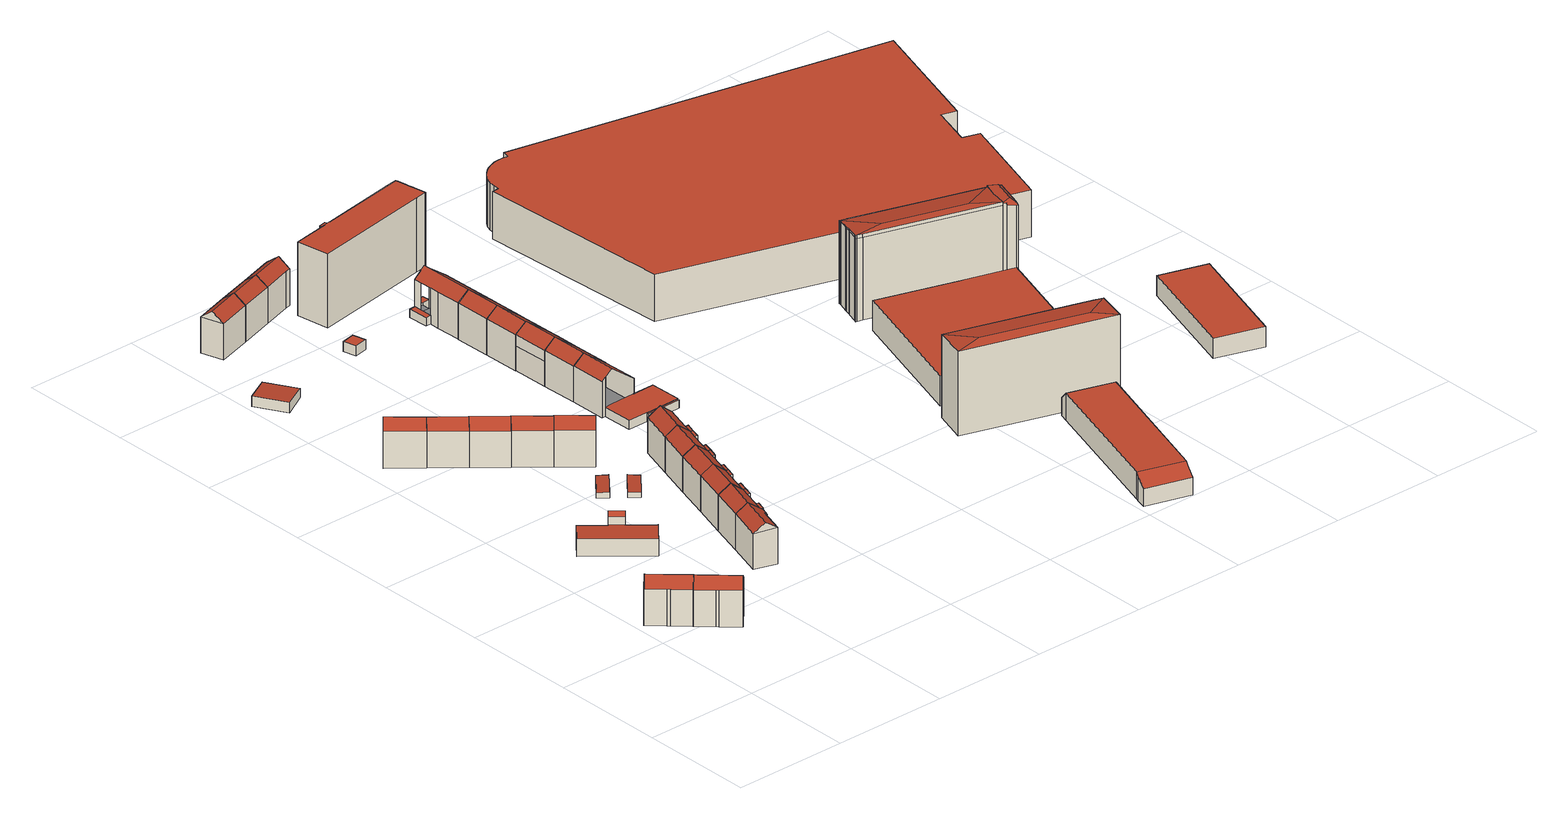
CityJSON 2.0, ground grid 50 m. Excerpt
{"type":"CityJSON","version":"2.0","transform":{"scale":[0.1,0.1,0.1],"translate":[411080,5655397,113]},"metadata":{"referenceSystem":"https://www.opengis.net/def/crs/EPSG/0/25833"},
"CityObjects":{
"building1":{"type":"Building","attributes":{"Dachtyp_tdc":"tdcFreeFormRoof","Gemeindeschluessel":14612000,"Dachneigung":36.95,"QualitaetDacherkennung":71,"Geometrietyp2DReferenz":"3000","measuredHeight":19.54,"function":"31001_9998","roofType":"5000"},"geometry":[{"type":"Solid","lod":"2","boundaries":[[[[0,1,2]],[[3,4,5,6,7,8,9,10,11,12,13]],[[14,15,4,3]],[[15,16,5,4]],[[16,17,6,5]],[[17,18,7,6]],[[18,0,8,7]],[[0,2,9,8]],[[2,19,10,9]],[[19,20,11,10]],[[20,21,12,11]],[[21,22,13,12]],[[22,14,3,13]],[[0,18,17,16,15,23,24,25,1]],[[19,25,24,22,21,20]],[[2,1,25,19]],[[14,23,15]],[[22,24,23,14]]]],"semantics":{"surfaces":[{"type":"WallSurface"},{"type":"GroundSurface"},{"type":"RoofSurface"}],"values":[[0,1,0,0,0,0,0,0,0,0,0,0,0,2,2,0,0,0]]}}]},
"building2":{"type":"Building","attributes":{"Dachtyp_tdc":"tdcGableRoof","Gemeindeschluessel":14612000,"Dachneigung":36.98,"QualitaetDacherkennung":69,"Geometrietyp2DReferenz":"3000","measuredHeight":19.54,"function":"31001_9998","roofType":"3100"},"geometry":[{"type":"Solid","lod":"2","boundaries":[[[[26,19,10,27]],[[19,25,28,10]],[[25,1,9,28]],[[1,0,8,9]],[[0,29,30,8]],[[29,31,32,30]],[[31,33,34,32]],[[33,35,36,34]],[[35,37,38,36]],[[37,39,40,38]],[[39,41,42,40]],[[41,26,27,42]],[[37,35,33,31,29,0,1,25]],[[25,19,26,41,39,37]],[[27,10,28,9,8,30,32,34,36,38,40,42]]]],"semantics":{"surfaces":[{"type":"WallSurface"},{"type":"RoofSurface"},{"type":"GroundSurface"}],"values":[[0,0,0,0,0,0,0,0,0,0,0,0,1,1,2]]}}]},
"building3":{"type":"Building","attributes":{"Gemeindeschluessel":14612000,"Geometrietyp2DReferenz":"3000","function":"31001_9998","roofType":"9999"},"children":["building3-1","building3-2"]},
"building3-1":{"type":"BuildingPart","attributes":{"Dachtyp_tdc":"tdcPolyFlatRoof","Dachneigung":3.35,"QualitaetDacherkennung":71,"Geometrietyp2DReferenz":"3000","measuredHeight":8.17,"roofType":"2100"},"parents":["building3"],"geometry":[{"type":"MultiSurface","lod":"2","boundaries":[[[43,44,45,46]],[[44,47,48,45]],[[47,49,50,48]],[[49,51,52,50]],[[51,53,54,52]],[[53,55,56,54]],[[55,57,58,56]],[[57,59,60,58]],[[61,43,46,62]],[[61,59,57,55,53,51,49,47,44,43]],[[46,45,48,50,52,54,56,58,60,62]]],"semantics":{"surfaces":[{"type":"WallSurface"},{"type":"RoofSurface"},{"type":"GroundSurface"}],"values":[0,0,0,0,0,0,0,0,0,1,2]}}]},
"building3-2":{"type":"BuildingPart","attributes":{"Dachtyp_tdc":"tdcFreeFormRoof","Dachneigung":54.92,"QualitaetDacherkennung":12,"Geometrietyp2DReferenz":"3000","measuredHeight":13.55,"roofType":"5000"},"parents":["building3"],"geometry":[{"type":"MultiSurface","lod":"2","boundaries":[[[63,64,65]],[[66,67,68]],[[69,70,62,60]],[[67,66,65,64]],[[68,63,70,69]],[[63,65,61,62,70]],[[66,68,69,60,59]],[[64,63,68,67]]],"semantics":{"surfaces":[{"type":"WallSurface"},{"type":"GroundSurface"},{"type":"RoofSurface"}],"values":[0,0,1,2,0,0,0,2]}}]},
"building4":{"type":"Building","attributes":{"Dachtyp_tdc":"tdcFreeFormRoof","Gemeindeschluessel":14612000,"Dachneigung":36.98,"QualitaetDacherkennung":76,"Geometrietyp2DReferenz":"3000","measuredHeight":19.47,"function":"31001_9998","roofType":"5000"},"geometry":[{"type":"Solid","lod":"2","boundaries":[[[[71,72,73,74]],[[72,75,76,73]],[[75,77,78,76]],[[77,79,80,78]],[[79,81,82,80]],[[81,71,74,82]],[[81,83,84,71]],[[83,79,77,75,72,84]],[[81,79,83]],[[72,71,84]],[[74,73,76,78,80,82]]]],"semantics":{"surfaces":[{"type":"WallSurface"},{"type":"RoofSurface"},{"type":"GroundSurface"}],"values":[[0,0,0,0,0,0,1,1,0,0,2]]}}]},
"building5":{"type":"Building","attributes":{"Dachtyp_tdc":"tdcGableRoof","Gemeindeschluessel":14612000,"Dachneigung":37.06,"QualitaetDacherkennung":75,"Geometrietyp2DReferenz":"3000","measuredHeight":19.48,"function":"31001_9998","roofType":"3100"},"geometry":[{"type":"Solid","lod":"2","boundaries":[[[[83,79,80,85]],[[79,86,87,80]],[[86,88,89,87]],[[88,90,91,89]],[[90,92,93,91]],[[92,94,95,93]],[[94,96,82,95]],[[96,83,85,82]],[[92,90,88,86,79,83]],[[83,96,94,92]],[[85,80,87,89,91,93,95,82]]]],"semantics":{"surfaces":[{"type":"WallSurface"},{"type":"RoofSurface"},{"type":"GroundSurface"}],"values":[[0,0,0,0,0,0,0,0,1,1,2]]}}]},
"building6":{"type":"Building","attributes":{"Dachtyp_tdc":"tdcFreeFormRoof","Gemeindeschluessel":14612000,"Dachneigung":35.65,"QualitaetDacherkennung":80,"Geometrietyp2DReferenz":"3000","measuredHeight":19.37,"function":"31001_9998","roofType":"5000"},"geometry":[{"type":"Solid","lod":"2","boundaries":[[[[97,98,99,100]],[[98,101,102,99]],[[101,103,104,102]],[[103,105,106,104]],[[105,107,108,106]],[[107,97,100,108]],[[101,98,97,109,110,103]],[[110,109,107,105]],[[105,103,110]],[[97,107,109]],[[100,99,102,104,106,108]]]],"semantics":{"surfaces":[{"type":"WallSurface"},{"type":"RoofSurface"},{"type":"GroundSurface"}],"values":[[0,0,0,0,0,0,1,1,0,0,2]]}}]},
"building7":{"type":"Building","attributes":{"Dachtyp_tdc":"tdcPolyFlatRoof","Gemeindeschluessel":14612000,"Dachneigung":2.84,"QualitaetDacherkennung":92,"Geometrietyp2DReferenz":"3000","measuredHeight":4.58,"function":"31001_9998","roofType":"2100"},"geometry":[{"type":"Solid","lod":"2","boundaries":[[[[111,112,113,114]],[[112,115,116,113]],[[115,117,118,116]],[[117,111,114,118]],[[117,115,112,111]],[[114,113,116,118]]]],"semantics":{"surfaces":[{"type":"WallSurface"},{"type":"RoofSurface"},{"type":"GroundSurface"}],"values":[[0,0,0,0,1,2]]}}]},
"building8":{"type":"Building","attributes":{"Dachtyp_tdc":"tdcFreeFormRoof","Gemeindeschluessel":14612000,"Dachneigung":37.24,"QualitaetDacherkennung":75,"Geometrietyp2DReferenz":"3000","measuredHeight":19.47,"function":"31001_9998","roofType":"5000"},"geometry":[{"type":"Solid","lod":"2","boundaries":[[[[94,90,91,95]],[[90,119,120,91]],[[119,121,122,120]],[[121,123,124,122]],[[123,125,126,124]],[[125,94,95,126]],[[125,127,128,94]],[[127,123,121,119,90,128]],[[90,94,128]],[[125,123,127]],[[95,91,120,122,124,126]]]],"semantics":{"surfaces":[{"type":"WallSurface"},{"type":"RoofSurface"},{"type":"GroundSurface"}],"values":[[0,0,0,0,0,0,1,1,0,0,2]]}}]},
"building9":{"type":"Building","attributes":{"Gemeindeschluessel":14612000,"Geometrietyp2DReferenz":"3000","function":"31001_9998","roofType":"9999"},"children":["building9-1","building9-2","building9-3"]},
"building9-1":{"type":"BuildingPart","attributes":{"Dachtyp_tdc":"tdcPolyFlatRoof","Dachneigung":0,"QualitaetDacherkennung":46,"Geometrietyp2DReferenz":"3000","measuredHeight":15.55,"roofType":"1000"},"parents":["building9"],"geometry":[{"type":"MultiSurface","lod":"2","boundaries":[[[129,130,131,132]],[[130,133,100,131]],[[133,134,135,100]],[[134,133,130,129]],[[132,131,100,135]]],"semantics":{"surfaces":[{"type":"WallSurface"},{"type":"RoofSurface"},{"type":"GroundSurface"}],"values":[0,0,0,1,2]}}]},
"building9-2":{"type":"BuildingPart","attributes":{"Dachtyp_tdc":"tdcPolyFlatRoof","Dachneigung":6.28,"QualitaetDacherkennung":50,"Geometrietyp2DReferenz":"3000","measuredHeight":15.61,"roofType":"2100"},"parents":["building9"],"geometry":[{"type":"MultiSurface","lod":"2","boundaries":[[[136,137,138,139]],[[140,141,142,143]],[[141,136,139,142]],[[141,140,137,136]],[[139,138,143,142]]],"semantics":{"surfaces":[{"type":"WallSurface"},{"type":"RoofSurface"},{"type":"GroundSurface"}],"values":[0,0,0,1,2]}}]},
"building9-3":{"type":"BuildingPart","attributes":{"Dachtyp_tdc":"tdcGableRoof","Dachneigung":37.3,"QualitaetDacherkennung":90,"Geometrietyp2DReferenz":"3000","measuredHeight":19.44,"roofType":"3100"},"parents":["building9"],"geometry":[{"type":"MultiSurface","lod":"2","boundaries":[[[107,144,145,108]],[[144,146,140,143,145]],[[147,107,108,135,134]],[[146,144,148]],[[107,147,149]],[[144,107,149,148]],[[147,146,148,149]],[[108,145,143,138,132,135]]],"semantics":{"surfaces":[{"type":"WallSurface"},{"type":"RoofSurface"},{"type":"GroundSurface"}],"values":[0,0,0,0,0,1,1,2]}}]},
"building10":{"type":"Building","attributes":{"Dachtyp_tdc":"tdcPolyFlatRoof","Gemeindeschluessel":14612000,"Dachneigung":2.71,"QualitaetDacherkennung":73,"Geometrietyp2DReferenz":"3000","measuredHeight":2.38,"function":"31001_2463","roofType":"2100"},"geometry":[{"type":"Solid","lod":"2","boundaries":[[[[150,151,152,153]],[[151,154,155,152]],[[154,156,157,155]],[[156,150,153,157]],[[156,154,151,150]],[[153,152,155,157]]]],"semantics":{"surfaces":[{"type":"WallSurface"},{"type":"RoofSurface"},{"type":"GroundSurface"}],"values":[[0,0,0,0,1,2]]}}]},
"building11":{"type":"Building","attributes":{"Dachtyp_tdc":"tdcFreeFormRoof","Gemeindeschluessel":14612000,"Dachneigung":37.13,"QualitaetDacherkennung":75,"Geometrietyp2DReferenz":"3000","measuredHeight":19.45,"function":"31001_9998","roofType":"5000"},"geometry":[{"type":"Solid","lod":"2","boundaries":[[[[125,158,124,126]],[[158,159,160,124]],[[159,161,162,160]],[[161,163,164,162]],[[163,165,166,164]],[[165,125,126,166]],[[165,167,127,125]],[[167,163,161,159,158,127]],[[165,163,167]],[[158,125,127]],[[126,124,160,162,164,166]]]],"semantics":{"surfaces":[{"type":"WallSurface"},{"type":"RoofSurface"},{"type":"GroundSurface"}],"values":[[0,0,0,0,0,0,1,1,0,0,2]]}}]},
"building12":{"type":"Building","attributes":{"Gemeindeschluessel":14612000,"Geometrietyp2DReferenz":"3000","function":"31001_9998","roofType":"9999"},"children":["building12-1","building12-2","building12-3"]},
"building12-1":{"type":"BuildingPart","attributes":{"Dachtyp_tdc":"tdcGableRoof","Dachneigung":37.35,"QualitaetDacherkennung":90,"Geometrietyp2DReferenz":"3000","measuredHeight":19.45,"roofType":"3100"},"parents":["building12"],"geometry":[{"type":"MultiSurface","lod":"2","boundaries":[[[168,169,170,171,172]],[[173,174,175,176,177,178]],[[179,144,145,143,140]],[[144,168,172,145]],[[144,148,180,168]],[[181,182,183,180,148,146]],[[174,181,146,179]],[[179,146,148,144]],[[169,183,182,173]],[[168,180,183,169]],[[173,182,181,174]],[[172,171,177,176,143,145]]],"semantics":{"surfaces":[{"type":"WallSurface"},{"type":"RoofSurface"},{"type":"GroundSurface"}],"values":[0,0,0,0,1,1,0,0,0,0,0,2]}}]},
"building12-2":{"type":"BuildingPart","attributes":{"Dachtyp_tdc":"tdcPolyFlatRoof","Dachneigung":6.7,"QualitaetDacherkennung":48,"Geometrietyp2DReferenz":"3000","measuredHeight":15.65,"roofType":"2100"},"parents":["building12"],"geometry":[{"type":"MultiSurface","lod":"2","boundaries":[[[175,184,185,176]],[[184,141,142,185]],[[141,140,143,142]],[[140,141,184,175]],[[176,185,142,143]]],"semantics":{"surfaces":[{"type":"WallSurface"},{"type":"RoofSurface"},{"type":"GroundSurface"}],"values":[0,0,0,1,2]}}]},
"building12-3":{"type":"BuildingPart","attributes":{"Dachtyp_tdc":"tdcPolyFlatRoof","Dachneigung":7.52,"QualitaetDacherkennung":45,"Geometrietyp2DReferenz":"3000","measuredHeight":15.62,"roofType":"2100"},"parents":["building12"],"geometry":[{"type":"MultiSurface","lod":"2","boundaries":[[[186,187,188,189]],[[187,178,177,188]],[[170,186,189,171]],[[170,178,187,186]],[[189,188,177,171]]],"semantics":{"surfaces":[{"type":"WallSurface"},{"type":"RoofSurface"},{"type":"GroundSurface"}],"values":[0,0,0,1,2]}}]},
"building13":{"type":"Building","attributes":{"Dachtyp_tdc":"tdcPolyFlatRoof","Gemeindeschluessel":14612000,"Dachneigung":2.71,"QualitaetDacherkennung":60,"Geometrietyp2DReferenz":"3000","measuredHeight":2.39,"function":"31001_2463","roofType":"2100"},"geometry":[{"type":"Solid","lod":"2","boundaries":[[[[190,191,192,193]],[[191,194,195,192]],[[194,196,197,195]],[[196,190,193,197]],[[196,194,191,190]],[[193,192,195,197]]]],"semantics":{"surfaces":[{"type":"WallSurface"},{"type":"RoofSurface"},{"type":"GroundSurface"}],"values":[[0,0,0,0,1,2]]}}]},
"building14":{"type":"Building","attributes":{"Dachtyp_tdc":"tdcGableRoof","Gemeindeschluessel":14612000,"Dachneigung":37.06,"QualitaetDacherkennung":69,"Geometrietyp2DReferenz":"3000","measuredHeight":19.48,"function":"31001_9998","roofType":"3100"},"geometry":[{"type":"Solid","lod":"2","boundaries":[[[[198,165,166,199]],[[165,163,164,166]],[[163,200,201,164]],[[200,198,199,201]],[[163,165,202]],[[198,200,203]],[[165,198,203,202]],[[200,163,202,203]],[[199,166,164,201]]]],"semantics":{"surfaces":[{"type":"WallSurface"},{"type":"RoofSurface"},{"type":"GroundSurface"}],"values":[[0,0,0,0,0,0,1,1,2]]}}]},
"building15":{"type":"Building","attributes":{"Gemeindeschluessel":14612000,"Geometrietyp2DReferenz":"3000","function":"31001_9998","roofType":"9999"},"children":["building15-1","building15-2","building15-3"]},
"building15-1":{"type":"BuildingPart","attributes":{"Dachtyp_tdc":"tdcGableRoof","Dachneigung":37.33,"QualitaetDacherkennung":90,"Geometrietyp2DReferenz":"3000","measuredHeight":19.44,"roofType":"3100"},"parents":["building15"],"geometry":[{"type":"MultiSurface","lod":"2","boundaries":[[[168,204,205,172]],[[204,206,207,208,205]],[[183,168,172,171,169]],[[206,204,209]],[[168,183,180]],[[204,168,180,209]],[[183,206,209,180]],[[172,205,208,210,211,171]]],"semantics":{"surfaces":[{"type":"WallSurface"},{"type":"RoofSurface"},{"type":"GroundSurface"}],"values":[0,0,0,0,0,1,1,2]}}]},
"building15-2":{"type":"BuildingPart","attributes":{"Dachtyp_tdc":"tdcPolyFlatRoof","Dachneigung":5.87,"QualitaetDacherkennung":45,"Geometrietyp2DReferenz":"3000","measuredHeight":15.62,"roofType":"2100"},"parents":["building15"],"geometry":[{"type":"MultiSurface","lod":"2","boundaries":[[[207,212,213,208]],[[212,214,215,213]],[[214,216,210,215]],[[216,214,212,207]],[[208,213,215,210]]],"semantics":{"surfaces":[{"type":"WallSurface"},{"type":"RoofSurface"},{"type":"GroundSurface"}],"values":[0,0,0,1,2]}}]},
"building15-3":{"type":"BuildingPart","attributes":{"Dachtyp_tdc":"tdcPolyFlatRoof","Dachneigung":6.81,"QualitaetDacherkennung":56,"Geometrietyp2DReferenz":"3000","measuredHeight":15.65,"roofType":"2100"},"parents":["building15"],"geometry":[{"type":"MultiSurface","lod":"2","boundaries":[[[217,218,219,211]],[[218,186,189,219]],[[186,169,171,189]],[[169,186,218,217]],[[211,219,189,171]]],"semantics":{"surfaces":[{"type":"WallSurface"},{"type":"RoofSurface"},{"type":"GroundSurface"}],"values":[0,0,0,1,2]}}]},
"building16":{"type":"Building","attributes":{"Dachtyp_tdc":"tdcGableRoof","Gemeindeschluessel":14612000,"Dachneigung":37.38,"QualitaetDacherkennung":88,"Geometrietyp2DReferenz":"3000","measuredHeight":19.53,"function":"31001_9998","roofType":"3100"},"geometry":[{"type":"Solid","lod":"2","boundaries":[[[[220,221,222,223]],[[221,224,225,222]],[[224,226,227,225]],[[226,220,223,227]],[[224,221,228]],[[220,226,229]],[[221,220,229,228]],[[226,224,228,229]],[[223,222,225,227]]]],"semantics":{"surfaces":[{"type":"WallSurface"},{"type":"RoofSurface"},{"type":"GroundSurface"}],"values":[[0,0,0,0,0,0,1,1,2]]}}]},
"building17":{"type":"Building","attributes":{"Gemeindeschluessel":14612000,"Geometrietyp2DReferenz":"3000","function":"31001_9998","roofType":"9999"},"children":["building17-1","building17-2","building17-3"]},
"building17-1":{"type":"BuildingPart","attributes":{"Dachtyp_tdc":"tdcGableRoof","Dachneigung":37.43,"QualitaetDacherkennung":90,"Geometrietyp2DReferenz":"3000","measuredHeight":19.44,"roofType":"3100"},"parents":["building17"],"geometry":[{"type":"MultiSurface","lod":"2","boundaries":[[[230,231,232,233,234]],[[235,236,237,238,239,240]],[[206,204,205,208,207]],[[204,230,234,205]],[[230,204,241,242]],[[236,235,231,242,241,206]],[[241,204,206]],[[230,242,231]],[[234,233,239,238,208,205]]],"semantics":{"surfaces":[{"type":"WallSurface"},{"type":"RoofSurface"},{"type":"GroundSurface"}],"values":[0,0,0,0,1,1,0,0,2]}}]},
"building17-2":{"type":"BuildingPart","attributes":{"Dachtyp_tdc":"tdcPolyFlatRoof","Dachneigung":5.9,"QualitaetDacherkennung":47,"Geometrietyp2DReferenz":"3000","measuredHeight":15.61,"roofType":"2100"},"parents":["building17"],"geometry":[{"type":"MultiSurface","lod":"2","boundaries":[[[243,240,239,244]],[[232,245,246,233]],[[245,243,244,246]],[[245,232,240,243]],[[244,239,233,246]]],"semantics":{"surfaces":[{"type":"WallSurface"},{"type":"RoofSurface"},{"type":"GroundSurface"}],"values":[0,0,0,1,2]}}]},
"building17-3":{"type":"BuildingPart","attributes":{"Dachtyp_tdc":"tdcPolyFlatRoof","Dachneigung":5.2,"QualitaetDacherkennung":48,"Geometrietyp2DReferenz":"3000","measuredHeight":15.61,"roofType":"2100"},"parents":["building17"],"geometry":[{"type":"MultiSurface","lod":"2","boundaries":[[[237,247,248,238]],[[247,212,213,248]],[[212,207,208,213]],[[207,212,247,237]],[[238,248,213,208]]],"semantics":{"surfaces":[{"type":"WallSurface"},{"type":"RoofSurface"},{"type":"GroundSurface"}],"values":[0,0,0,1,2]}}]},
"building18":{"type":"Building","attributes":{"Dachtyp_tdc":"tdcGableRoof","Gemeindeschluessel":14612000,"Dachneigung":37.18,"QualitaetDacherkennung":86,"Geometrietyp2DReferenz":"3000","measuredHeight":19.5,"function":"31001_9998","roofType":"3100"},"geometry":[{"type":"Solid","lod":"2","boundaries":[[[[221,249,250,222]],[[249,251,252,250]],[[251,224,225,252]],[[224,221,222,225]],[[251,249,253]],[[221,224,254]],[[249,221,254,253]],[[224,251,253,254]],[[222,250,252,225]]]],"semantics":{"surfaces":[{"type":"WallSurface"},{"type":"RoofSurface"},{"type":"GroundSurface"}],"values":[[0,0,0,0,0,0,1,1,2]]}}]},
"building19":{"type":"Building","attributes":{"Gemeindeschluessel":14612000,"Geometrietyp2DReferenz":"3000","function":"31001_9998","roofType":"9999"},"children":["building19-1","building19-2"]},
"building19-1":{"type":"BuildingPart","attributes":{"Dachtyp_tdc":"tdcPolyFlatRoof","Dachneigung":6.68,"QualitaetDacherkennung":48,"Geometrietyp2DReferenz":"3000","measuredHeight":15.62,"roofType":"2100"},"parents":["building19"],"geometry":[{"type":"MultiSurface","lod":"2","boundaries":[[[255,256,257,258]],[[256,245,246,257]],[[245,232,233,246]],[[232,245,256,255]],[[258,257,246,233]]],"semantics":{"surfaces":[{"type":"WallSurface"},{"type":"RoofSurface"},{"type":"GroundSurface"}],"values":[0,0,0,1,2]}}]},
"building19-2":{"type":"BuildingPart","attributes":{"Dachtyp_tdc":"tdcGableRoof","Dachneigung":37.27,"QualitaetDacherkennung":82,"Geometrietyp2DReferenz":"3000","measuredHeight":19.44,"roofType":"3100"},"parents":["building19"],"geometry":[{"type":"MultiSurface","lod":"2","boundaries":[[[231,259,260,233,232]],[[259,230,234,260]],[[230,261,262,234]],[[261,263,264,262]],[[263,265,266,264]],[[233,260,234,262,264,266,258]],[[265,267,255,258,266]],[[263,261,230,259]],[[259,231,267,265,263]]],"semantics":{"surfaces":[{"type":"WallSurface"},{"type":"GroundSurface"},{"type":"RoofSurface"}],"values":[0,0,0,0,0,1,0,2,2]}}]},
"building20":{"type":"Building","attributes":{"Dachtyp_tdc":"tdcPolyFlatRoof","Gemeindeschluessel":14612000,"Dachneigung":0,"QualitaetDacherkennung":73,"Geometrietyp2DReferenz":"3000","measuredHeight":4.23,"function":"31001_9998","roofType":"1000"},"geometry":[{"type":"Solid","lod":"2","boundaries":[[[[268,269,270,271]],[[269,272,273,270]],[[272,274,275,273]],[[272,269,268,274]],[[275,271,270,273]],[[274,268,271,275]]]],"semantics":{"surfaces":[{"type":"WallSurface"},{"type":"RoofSurface"},{"type":"GroundSurface"}],"values":[[0,0,0,1,2,0]]}}]},
"building21":{"type":"Building","attributes":{"Dachtyp_tdc":"tdcFreeFormRoof","Gemeindeschluessel":14612000,"Dachneigung":37.42,"QualitaetDacherkennung":77,"Geometrietyp2DReferenz":"3000","measuredHeight":19.61,"function":"31001_9998","roofType":"5000"},"geometry":[{"type":"Solid","lod":"2","boundaries":[[[[251,249,250,252]],[[249,276,277,250]],[[276,278,279,277]],[[278,280,281,279]],[[280,251,252,281]],[[282,283,276,249]],[[280,278,283,282,251]],[[278,276,283]],[[249,251,282]],[[252,250,277,279,281]]]],"semantics":{"surfaces":[{"type":"WallSurface"},{"type":"RoofSurface"},{"type":"GroundSurface"}],"values":[[0,0,0,0,0,1,1,0,0,2]]}}]},
"building22":{"type":"Building","attributes":{"Gemeindeschluessel":14612000,"Geometrietyp2DReferenz":"3000","function":"31001_9998","roofType":"9999"},"children":["building22-1","building22-2","building22-3"]},
"building22-1":{"type":"BuildingPart","attributes":{"Dachtyp_tdc":"tdcPolyFlatRoof","Dachneigung":0,"QualitaetDacherkennung":76,"Geometrietyp2DReferenz":"3000","measuredHeight":3.53,"roofType":"1000"},"parents":["building22"],"geometry":[{"type":"MultiSurface","lod":"2","boundaries":[[[284,285,286,287]],[[285,288,289,286]],[[288,290,291,289]],[[290,288,285,284]],[[287,286,289,291]]],"semantics":{"surfaces":[{"type":"WallSurface"},{"type":"RoofSurface"},{"type":"GroundSurface"}],"values":[0,0,0,1,2]}}]},
"building22-2":{"type":"BuildingPart","attributes":{"Dachtyp_tdc":"tdcGableRoof","Dachneigung":37.67,"QualitaetDacherkennung":56,"Geometrietyp2DReferenz":"3000","measuredHeight":19.43,"roofType":"3100"},"parents":["building22"],"geometry":[{"type":"MultiSurface","lod":"2","boundaries":[[[292,293,294,295]],[[293,296,297,294]],[[296,298,299,297]],[[298,300,301,299]],[[300,302,303,301]],[[302,304,305,303]],[[304,306,307,308,305]],[[309,310,311,312,313]],[[310,292,295,311]],[[314,306,304,302,300,298,296]],[[296,293,292,310,309,314]],[[295,294,297,299,301,303,305,308,315,312,311]]],"semantics":{"surfaces":[{"type":"WallSurface"},{"type":"RoofSurface"},{"type":"GroundSurface"}],"values":[0,0,0,0,0,0,0,0,0,1,1,2]}}]},
"building22-3":{"type":"BuildingPart","attributes":{"Dachtyp_tdc":"tdcPolyFlatRoof","Dachneigung":0,"QualitaetDacherkennung":60,"Geometrietyp2DReferenz":"3000","measuredHeight":3.89,"roofType":"1000"},"parents":["building22"],"geometry":[{"type":"MultiSurface","lod":"2","boundaries":[[[316,317,318,291,290]],[[317,319,311,318]],[[319,313,312,311]],[[307,320,305,308]],[[320,321,322,305]],[[321,323,284,287,322]],[[323,321,320,307,324,313,319,317,316]],[[291,318,311,312,315,308,305,322,287]]],"semantics":{"surfaces":[{"type":"WallSurface"},{"type":"RoofSurface"},{"type":"GroundSurface"}],"values":[0,0,0,0,0,0,1,2]}}]},
"building23":{"type":"Building","attributes":{"Dachtyp_tdc":"tdcFreeFormRoof","Gemeindeschluessel":14612000,"Dachneigung":37.6,"QualitaetDacherkennung":59,"Geometrietyp2DReferenz":"3000","measuredHeight":19.45,"function":"31001_9998","roofType":"5000"},"geometry":[{"type":"Solid","lod":"2","boundaries":[[[[325,326,327,328]],[[326,329,330,327]],[[329,331,332,330]],[[331,333,334,332]],[[333,302,303,334]],[[302,335,301,303]],[[335,298,299,301]],[[298,336,294,299]],[[336,325,328,294]],[[335,302,333,331,329,326,337,296,298]],[[336,296,337,325]],[[336,298,296]],[[326,325,337]],[[328,327,330,332,334,303,301,299,294]]]],"semantics":{"surfaces":[{"type":"WallSurface"},{"type":"RoofSurface"},{"type":"GroundSurface"}],"values":[[0,0,0,0,0,0,0,0,0,1,1,0,0,2]]}}]},
"building24":{"type":"Building","attributes":{"Dachtyp_tdc":"tdcFreeFormRoof","Gemeindeschluessel":14612000,"Dachneigung":37.43,"QualitaetDacherkennung":55,"Geometrietyp2DReferenz":"3000","measuredHeight":19.46,"function":"31001_9998","roofType":"5000"},"geometry":[{"type":"Solid","lod":"2","boundaries":[[[[338,339,340,341]],[[339,342,343,340]],[[342,344,345,343]],[[344,346,347,345]],[[346,348,349,347]],[[348,350,351,349]],[[350,352,353,351]],[[352,354,355,353]],[[354,356,357,355]],[[356,338,341,357]],[[344,342,358,359,360,361,326,362,348,346]],[[361,360,363,364]],[[352,326,361,364,354]],[[354,364,363,356]],[[356,363,360,359,338]],[[350,362,326,352]],[[348,362,350]],[[338,359,358,339]],[[339,358,342]],[[341,340,343,345,347,349,351,353,355,357]]]],"semantics":{"surfaces":[{"type":"WallSurface"},{"type":"RoofSurface"},{"type":"GroundSurface"}],"values":[[0,0,0,0,0,0,0,0,0,0,1,1,0,0,0,0,0,0,0,2]]}}]},
"building25":{"type":"Building","attributes":{"Dachtyp_tdc":"tdcFreeFormRoof","Gemeindeschluessel":14612000,"Dachneigung":37.71,"QualitaetDacherkennung":56,"Geometrietyp2DReferenz":"3000","measuredHeight":19.58,"function":"31001_9998","roofType":"5000"},"geometry":[{"type":"Solid","lod":"2","boundaries":[[[[365,366,367,368]],[[366,369,370,367]],[[369,371,372,370]],[[371,373,374,372]],[[373,375,376,374]],[[375,377,378,376]],[[377,342,379,378]],[[342,358,380,379]],[[358,359,381,380]],[[359,365,368,381]],[[358,342,377,375,373,371,369,382,383,359]],[[365,383,382,366]],[[369,366,382]],[[365,359,383]],[[368,367,370,372,374,376,378,379,380,381]]]],"semantics":{"surfaces":[{"type":"WallSurface"},{"type":"RoofSurface"},{"type":"GroundSurface"}],"values":[[0,0,0,0,0,0,0,0,0,0,1,1,0,0,2]]}}]},
"building26":{"type":"Building","attributes":{"Dachtyp_tdc":"tdcGableRoof","Gemeindeschluessel":14612000,"Dachneigung":37,"QualitaetDacherkennung":56,"Geometrietyp2DReferenz":"3000","measuredHeight":19.51,"function":"31001_9998","roofType":"3100"},"geometry":[{"type":"Solid","lod":"2","boundaries":[[[[384,385,386,387]],[[385,388,389,386]],[[388,390,391,389]],[[390,392,393,391]],[[392,394,395,393]],[[394,396,374,395]],[[396,397,372,374]],[[397,369,370,372]],[[369,382,398,370]],[[382,366,367,398]],[[366,399,400,367]],[[399,384,387,400]],[[384,399,366,382]],[[387,386,389,391,393,395,374,372,370,398,367,400]],[[382,369,397,396,394,392,390,388,385,384]]]],"semantics":{"surfaces":[{"type":"WallSurface"},{"type":"RoofSurface"},{"type":"GroundSurface"}],"values":[[0,0,0,0,0,0,0,0,0,0,0,0,1,2,1]]}}]},
"building27":{"type":"Building","attributes":{"Gemeindeschluessel":14612000,"Geometrietyp2DReferenz":"3000","function":"31001_9998","roofType":"9999"},"children":["building27-1","building27-2","building27-3"]},
"building27-1":{"type":"BuildingPart","attributes":{"Dachtyp_tdc":"tdcPolyFlatRoof","Dachneigung":0,"QualitaetDacherkennung":98,"Geometrietyp2DReferenz":"3000","measuredHeight":3.69,"roofType":"1000"},"parents":["building27"],"geometry":[{"type":"MultiSurface","lod":"2","boundaries":[[[401,402,403,404]],[[402,405,406,403]],[[405,407,408,406]],[[407,405,402,401,409]],[[404,403,406,408,410]]],"semantics":{"surfaces":[{"type":"WallSurface"},{"type":"RoofSurface"},{"type":"GroundSurface"}],"values":[0,0,0,1,2]}}]},
"building27-2":{"type":"BuildingPart","attributes":{"Dachtyp_tdc":"tdcPolyFlatRoof","Dachneigung":3.29,"QualitaetDacherkennung":97,"Geometrietyp2DReferenz":"3000","measuredHeight":3.73,"roofType":"2100"},"parents":["building27"],"geometry":[{"type":"MultiSurface","lod":"2","boundaries":[[[411,412,413,414]],[[412,415,416,413]],[[417,411,414,418]],[[417,415,412,411]],[[414,413,416,418]]],"semantics":{"surfaces":[{"type":"WallSurface"},{"type":"RoofSurface"},{"type":"GroundSurface"}],"values":[0,0,0,1,2]}}]},
"building27-3":{"type":"BuildingPart","attributes":{"Dachtyp_tdc":"tdcGableRoof","Dachneigung":37.38,"QualitaetDacherkennung":38,"Geometrietyp2DReferenz":"3000","measuredHeight":19.52,"roofType":"3100"},"parents":["building27"],"geometry":[{"type":"MultiSurface","lod":"2","boundaries":[[[419,420,404,416,415]],[[420,401,404]],[[421,422,423,408,407]],[[422,424,425,423]],[[424,426,427,425]],[[426,390,428,427]],[[390,388,429,428]],[[388,430,431,429]],[[430,432,433,431]],[[432,399,434,433]],[[399,435,436,434]],[[435,437,417,418,436]],[[432,430,388,390,426,424,422,421,438]],[[438,420,419,437,435,399,432]],[[418,416,404,410,408,423,425,427,428,429,431,433,434,436]]],"semantics":{"surfaces":[{"type":"WallSurface"},{"type":"RoofSurface"},{"type":"GroundSurface"}],"values":[0,0,0,0,0,0,0,0,0,0,0,0,1,1,2]}}]},
"building28":{"type":"Building","attributes":{"Gemeindeschluessel":14612000,"Geometrietyp2DReferenz":"3000","function":"31001_9998","roofType":"9999"},"children":["building28-1","building28-2"]},
"building28-1":{"type":"BuildingPart","attributes":{"Dachtyp_tdc":"tdcPolyFlatRoof","Dachneigung":2.59,"QualitaetDacherkennung":71,"Geometrietyp2DReferenz":"3000","measuredHeight":31.04,"roofType":"2100"},"parents":["building28"],"geometry":[{"type":"MultiSurface","lod":"2","boundaries":[[[439,440,441,442]],[[443,444,445,446]],[[442,441,444,443]],[[441,440,445,444]],[[440,439,446,445]]],"semantics":{"surfaces":[{"type":"RoofSurface"},{"type":"GroundSurface"},{"type":"WallSurface"}],"values":[0,1,2,2,2]}}]},
"building28-2":{"type":"BuildingPart","attributes":{"Dachtyp_tdc":"tdcPolyFlatRoof","Dachneigung":0,"QualitaetDacherkennung":62,"Geometrietyp2DReferenz":"3000","measuredHeight":32.1,"roofType":"1000"},"parents":["building28"],"geometry":[{"type":"MultiSurface","lod":"2","boundaries":[[[447,448,449,450]],[[448,451,452,449]],[[451,453,454,452]],[[453,455,443,454]],[[455,442,443]],[[456,446,439]],[[456,457,458,446]],[[457,459,460,458]],[[459,461,462,460]],[[461,463,464,462]],[[463,465,466,464]],[[465,467,468,466]],[[467,469,470,468]],[[469,471,472,470]],[[471,473,474,472]],[[473,475,476,474]],[[475,447,450,476]],[[475,473,471,469,467,465,463,461,459,457,456,455,453,451,448,447]],[[450,449,452,454,443,446,458,460,462,464,466,468,470,472,474,476]]],"semantics":{"surfaces":[{"type":"WallSurface"},{"type":"RoofSurface"},{"type":"GroundSurface"}],"values":[0,0,0,0,0,0,0,0,0,0,0,0,0,0,0,0,0,1,2]}}]},
"building29":{"type":"Building","attributes":{"Dachtyp_tdc":"tdcCutGableRoof","Gemeindeschluessel":14612000,"Dachneigung":0,"QualitaetDacherkennung":54,"Geometrietyp2DReferenz":"3000","measuredHeight":11.78,"function":"31001_9998","roofType":"9999"},"geometry":[{"type":"Solid","lod":"2","boundaries":[[[[477,478,479,480]],[[478,481,482,479]],[[481,483,484,482]],[[483,485,486,484]],[[485,487,488,486]],[[487,489,490,488]],[[489,491,492,490]],[[491,493,494,492]],[[493,495,496,494]],[[495,497,498,496]],[[497,499,500,498]],[[499,477,480,500]],[[495,493,491,489]],[[485,483,481,478,477,499]],[[489,487,485,499,497,495]],[[480,479,482,484,486,488,490,492,494,496,498,500]]]],"semantics":{"surfaces":[{"type":"WallSurface"},{"type":"RoofSurface"},{"type":"GroundSurface"}],"values":[[0,0,0,0,0,0,0,0,0,0,0,0,1,1,1,2]]}}]},
"building30":{"type":"Building","attributes":{"Dachtyp_tdc":"tdcFreeFormRoof","Gemeindeschluessel":14612000,"Dachneigung":10.1,"QualitaetDacherkennung":7,"Geometrietyp2DReferenz":"3000","measuredHeight":37.97,"function":"31001_9998","roofType":"5000"},"geometry":[{"type":"Solid","lod":"2","boundaries":[[[[501,502,503,504]],[[502,505,506,503]],[[505,507,508,506]],[[507,509,510,508]],[[509,501,504,510]],[[509,507,511,512]],[[505,502,513]],[[507,505,513,511]],[[513,502,501,512,511]],[[509,512,501]],[[504,503,506,508,510]]]],"semantics":{"surfaces":[{"type":"WallSurface"},{"type":"RoofSurface"},{"type":"GroundSurface"}],"values":[[0,0,0,0,0,1,1,1,1,0,2]]}}]},
"building31":{"type":"Building","attributes":{"Gemeindeschluessel":14612000,"Geometrietyp2DReferenz":"3000","function":"31001_9998","roofType":"9999"},"children":["building31-1","building31-2","building31-3"]},
"building31-1":{"type":"BuildingPart","attributes":{"Dachtyp_tdc":"tdcFreeFormRoof","Dachneigung":18.39,"QualitaetDacherkennung":11,"Geometrietyp2DReferenz":"3000","measuredHeight":5.07,"roofType":"5000"},"parents":["building31"],"geometry":[{"type":"MultiSurface","lod":"2","boundaries":[[[514,515,516,517]],[[515,518,519,516]],[[518,520,521,519]],[[520,522,523,521]],[[522,524,525,523]],[[524,526,527,525]],[[528,514,517,529]],[[530,524,522,520,531,532]],[[531,520,518,515]],[[532,531,515,514,528]],[[528,526,530,532]],[[524,530,526]],[[517,516,519,521,523,525,527,529]]],"semantics":{"surfaces":[{"type":"WallSurface"},{"type":"RoofSurface"},{"type":"GroundSurface"}],"values":[0,0,0,0,0,0,0,1,1,1,1,0,2]}}]},
"building31-2":{"type":"BuildingPart","attributes":{"Dachtyp_tdc":"tdcPolyFlatRoof","Dachneigung":0,"QualitaetDacherkennung":79,"Geometrietyp2DReferenz":"3000","measuredHeight":13.12,"roofType":"1000"},"parents":["building31"],"geometry":[{"type":"MultiSurface","lod":"2","boundaries":[[[533,534,535,536,537]],[[534,538,539,535]],[[538,540,541,539]],[[540,542,543,541]],[[542,544,545,543]],[[544,546,547,545]],[[546,548,547]],[[544,542,540,538,534,533,546]],[[536,535,539,541,543,545,547]]],"semantics":{"surfaces":[{"type":"WallSurface"},{"type":"RoofSurface"},{"type":"GroundSurface"}],"values":[0,0,0,0,0,0,0,1,2]}}]},
"building31-3":{"type":"BuildingPart","attributes":{"Dachtyp_tdc":"tdcPolyFlatRoof","Dachneigung":0,"QualitaetDacherkennung":63,"Geometrietyp2DReferenz":"3000","measuredHeight":4.76,"roofType":"1000"},"parents":["building31"],"geometry":[{"type":"MultiSurface","lod":"2","boundaries":[[[548,549,550,547]],[[549,528,529,550]],[[526,551,552,527]],[[551,537,536,552]],[[537,551,526,528,549,548]],[[550,529,527,552,536,547]]],"semantics":{"surfaces":[{"type":"WallSurface"},{"type":"RoofSurface"},{"type":"GroundSurface"}],"values":[0,0,0,0,1,2]}}]},
"building32":{"type":"Building","attributes":{"Gemeindeschluessel":14612000,"Geometrietyp2DReferenz":"3000","function":"31001_9998","roofType":"9999"},"children":["building32-1","building32-2"]},
"building32-1":{"type":"BuildingPart","attributes":{"Dachtyp_tdc":"tdcHipRoof","Dachneigung":11.24,"QualitaetDacherkennung":9,"Geometrietyp2DReferenz":"3000","measuredHeight":37.44,"roofType":"3200"},"parents":["building32"],"geometry":[{"type":"MultiSurface","lod":"2","boundaries":[[[553,554,555,556]],[[554,557,558,555]],[[557,559,560,558]],[[559,561,562,560]],[[561,563,564,562]],[[563,565,566,564]],[[565,567,568,566]],[[567,569,570,568]],[[569,571,572,570]],[[571,573,574,575,572]],[[576,577,578,579,580]],[[577,581,582,578]],[[581,583,584,582]],[[583,585,586,584]],[[585,553,556,586]],[[581,577,576,587]],[[573,571,569,567,565,563,561,588]],[[576,589,573,588,587]],[[561,559,557,554,553,585,583,581,587,588]],[[556,555,558,560,562,564,566,568,570,572,575,579,578,582,584,586]]],"semantics":{"surfaces":[{"type":"WallSurface"},{"type":"RoofSurface"},{"type":"GroundSurface"}],"values":[0,0,0,0,0,0,0,0,0,0,0,0,0,0,0,1,1,1,1,2]}}]},
"building32-2":{"type":"BuildingPart","attributes":{"Dachtyp_tdc":"tdcHipRoof","Dachneigung":10.03,"QualitaetDacherkennung":7,"Geometrietyp2DReferenz":"3000","measuredHeight":38.09,"roofType":"3200"},"parents":["building32"],"geometry":[{"type":"MultiSurface","lod":"2","boundaries":[[[590,591,592,593]],[[591,594,595,592]],[[594,596,597,595]],[[596,598,599,597]],[[598,600,601,599]],[[600,602,603,601]],[[602,604,605,603]],[[604,606,607,605]],[[606,608,609,607]],[[608,610,611,609]],[[610,612,613,611]],[[612,614,615,613]],[[614,616,617,615]],[[616,618,619,617]],[[618,580,579,619]],[[574,620,621,575]],[[620,590,593,621]],[[610,622,623,624,625,626,627,628,629,630]],[[631,632,589,580,633]],[[629,634,635,631,633,630]],[[580,618,616,614,612,610,630,633]],[[620,631,635,590]],[[590,635,634,591]],[[591,634,629,594]],[[574,573,632,631,620]],[[594,629,628,596]],[[596,628,627,598]],[[598,627,626,600]],[[600,626,625,602]],[[602,625,624,604]],[[604,624,623,606]],[[606,623,622,608]],[[608,622,610]],[[593,592,595,597,599,601,603,605,607,609,611,613,615,617,619,579,575,621]]],"semantics":{"surfaces":[{"type":"WallSurface"},{"type":"RoofSurface"},{"type":"GroundSurface"}],"values":[0,0,0,0,0,0,0,0,0,0,0,0,0,0,0,0,0,1,1,1,1,0,0,0,0,0,0,0,0,0,0,0,0,2]}}]},
"building33":{"type":"Building","attributes":{"name":"Centrum Galerie Dresden","Dachtyp_tdc":"tdcPolyFlatRoof","Gemeindeschluessel":14612000,"Dachneigung":0,"QualitaetDacherkennung":23,"Geometrietyp2DReferenz":"3000","measuredHeight":20.48,"function":"31001_2052","roofType":"1000"},"geometry":[{"type":"Solid","lod":"2","boundaries":[[[[636,637,638,639]],[[637,640,641,638]],[[640,642,643,641]],[[642,644,645,643]],[[644,646,647,645]],[[646,648,649,647]],[[648,650,651,649]],[[650,652,653,651]],[[652,654,655,653]],[[654,656,657,655]],[[656,658,659,657]],[[658,660,661,659]],[[660,662,663,661]],[[662,664,665,663]],[[664,666,667,665]],[[666,668,669,667]],[[668,670,671,669]],[[670,672,673,671]],[[672,674,675,673]],[[674,676,677,675]],[[676,678,679,677]],[[678,680,681,679]],[[680,682,683,681]],[[682,684,685,683]],[[684,636,639,685]],[[684,682,680,678,676,674,672,670,668,666,664,662,660,658,656,654,652,650,648,646,644,642,640,637,636]],[[639,638,641,643,645,647,649,651,653,655,657,659,661,663,665,667,669,671,673,675,677,679,681,683,685]]]],"semantics":{"surfaces":[{"type":"WallSurface"},{"type":"RoofSurface"},{"type":"GroundSurface"}],"values":[[0,0,0,0,0,0,0,0,0,0,0,0,0,0,0,0,0,0,0,0,0,0,0,0,0,1,2]]}}]},
"building34":{"type":"Building","attributes":{"Dachtyp_tdc":"tdcPolyFlatRoof","Gemeindeschluessel":14612000,"Dachneigung":0,"QualitaetDacherkennung":84,"Geometrietyp2DReferenz":"3000","measuredHeight":8.64,"function":"31001_9998","roofType":"1000"},"geometry":[{"type":"Solid","lod":"2","boundaries":[[[[686,687,688,689]],[[687,690,691,688]],[[690,692,693,691]],[[692,686,689,693]],[[692,690,687,686]],[[689,688,691,693]]]],"semantics":{"surfaces":[{"type":"WallSurface"},{"type":"RoofSurface"},{"type":"GroundSurface"}],"values":[[0,0,0,0,1,2]]}}]}
},
"vertices":[
[217,567,186],[184,532,223],[184,532,186],[50,658,28],[84,694,28],[127,653,28],[142,639,28],[162,620,28],[217,567,28],[184,532,28],[149,495,28],[88,552,28],[78,562,28],[15,622,28],[50,658,186],[84,694,186],[127,653,186],[142,639,186],[162,620,186],[149,495,186],[88,552,186],[78,562,186],[15,622,186],[50,658,223],[49,658,223],[183,531,223],
[211,436,186],[211,436,28],[183,531,28],[257,530,186],[257,530,28],[273,515,186],[273,515,28],[294,495,186],[294,495,28],[353,439,186],[353,439,28],[319,403,223],[319,403,28],[285,366,186],[285,366,28],[220,427,186],[220,427,28],
[459,1041,112],[433,1011,110],[433,1011,31],[459,1041,31],[418,993,109],[418,993,31],[405,978,107],[405,978,31],[398,970,107],[398,970,31],[164,1170,107],[164,1170,31],[226,1242,112],[226,1242,31],[240,1230,112],[240,1230,31],[317,1163,112],[317,1163,31],[366,1121,112],[366,1121,31],
[382,1140,149],[374,1131,166],[366,1121,149],[317,1163,149],[325,1173,166],[333,1182,149],[333,1182,31],[382,1140,31],
[65,2148,187],[129,2222,184],[129,2222,28],[65,2148,28],[181,2178,184],[181,2178,28],[203,2160,184],[203,2160,28],[252,2117,184],[252,2117,28],[187,2042,187],[187,2042,28],[218,2078,223],[96,2183,223],
[218,2078,28],[302,2074,184],[302,2074,28],[323,2056,184],[323,2056,28],[373,2013,184],[373,2013,28],[339,1974,223],[339,1974,28],[308,1938,186],[308,1938,28],[187,2042,186],
[764,790,169],[751,752,169],[751,752,21],[764,790,21],[739,755,178],[739,755,21],[703,640,179],[703,640,21],[607,670,176],[607,670,21],[655,824,176],[655,824,21],[703,809,214],[655,655,214],
[183,2751,68],[78,2690,74],[78,2690,28],[183,2751,28],[3,2821,74],[3,2821,28],[108,2881,68],[108,2881,28],
[424,1969,184],[424,1969,28],[444,1952,184],[444,1952,28],[492,1911,183],[492,1911,28],[427,1835,186],[427,1835,28],[458,1872,223],[340,1974,223],
[763,834,176],[776,830,176],[776,830,21],[763,834,21],[764,790,176],[751,794,176],[751,794,21],
[798,901,177],[785,905,175],[785,905,21],[798,901,21],[797,945,175],[810,941,177],[810,941,21],[797,945,21],
[701,974,176],[701,974,21],[797,945,177],[751,794,177],[750,959,215],[703,809,215],
[556,1424,49],[518,1457,46],[518,1457,25],[556,1424,25],[604,1557,46],[604,1557,25],[642,1524,49],[642,1524,25],
[492,1911,184],[546,1865,184],[546,1865,28],[567,1846,184],[567,1846,28],[614,1805,184],[614,1805,28],[549,1730,186],[549,1730,28],[580,1766,223],
[747,1124,176],[843,1094,176],[843,1094,175],[843,1094,21],[747,1124,21],[831,1054,176],[810,987,176],[810,987,175],[810,987,21],[831,1054,21],[831,1054,175],[797,945,176],[796,1109,215],[810,987,177],[831,1054,177],[843,1094,177],
[823,983,177],[823,983,21],
[856,1090,177],[843,1050,177],[843,1050,21],[856,1090,21],
[695,1479,49],[733,1446,46],[733,1446,25],[695,1479,25],[646,1346,46],[646,1346,25],[608,1379,49],[608,1379,25],
[668,1627,186],[668,1627,28],[733,1702,184],[733,1702,28],[581,1767,223],[700,1663,223],
[795,1278,176],[795,1278,21],[891,1249,177],[891,1249,175],[891,1249,21],[843,1263,215],[878,1209,21],[856,1135,21],
[904,1245,177],[904,1245,21],[891,1205,177],[891,1205,21],[878,1209,175],
[856,1135,176],[868,1131,177],[868,1131,21],
[129,3251,182],[282,3298,182],[282,3298,25],[129,3251,25],[310,3201,182],[310,3201,25],[158,3154,182],[158,3154,25],[296,3249,221],[144,3202,221],
[842,1431,176],[938,1401,177],[938,1401,175],[938,1401,21],[842,1431,21],[925,1360,177],[903,1289,177],[903,1289,175],[903,1289,21],[925,1360,21],[925,1360,175],[843,1264,215],[890,1416,215],
[938,1356,177],[938,1356,21],[951,1397,177],[951,1397,21],
[916,1285,177],[916,1285,21],
[434,3344,182],[434,3344,25],[463,3248,182],[463,3248,25],[448,3295,220],[296,3249,220],
[950,1441,175],[963,1437,177],[963,1437,21],[950,1441,21],
[891,1416,215],[891,1416,21],[889,1583,176],[889,1583,21],[938,1568,215],[938,1568,21],[985,1554,177],[985,1554,21],[950,1441,177],
[539,2907,65],[598,2921,65],[598,2921,22],[539,2907,22],[612,2863,65],[612,2863,22],[553,2849,65],[553,2849,22],
[586,3391,182],[586,3391,25],[615,3295,182],[615,3295,25],[591,3288,183],[591,3288,25],[448,3296,221],[601,3342,221],
[1207,1769,51],[1207,1763,51],[1207,1763,16],[1207,1769,16],[1050,1759,51],[1050,1759,16],[1050,1767,51],[1050,1767,16],
[942,1900,172],[940,2058,172],[940,2058,16],[942,1900,16],[991,2059,210],[991,2059,16],[1036,2060,175],[1036,2060,16],[1051,2060,163],[1051,2060,16],[1105,2061,122],[1105,2061,16],[1107,1905,122],[1107,1905,16],[1107,1904,122],[1107,1904,55],[1107,1904,16],[958,1901,184],[958,1900,184],[958,1900,16],[958,1901,16],[958,1901,55],[993,1902,210],[993,1902,16],
[1050,1767,55],[960,1766,55],[960,1766,16],[958,1900,55],[1107,1905,55],[1204,1907,55],[1204,1907,16],[1207,1769,55],[993,1902,55],
[938,2218,171],[1034,2219,175],[1034,2219,16],[938,2218,16],[1102,2220,122],[1102,2220,16],[1104,2104,122],[1104,2104,16],[1105,2063,122],[1105,2063,16],[1051,2060,164],[940,2058,171],[988,2219,210],
[1031,2380,123],[1046,2380,123],[1046,2380,15],[1031,2380,15],[1099,2381,123],[1099,2381,15],[1101,2303,123],[1101,2303,15],[1101,2264,123],[1101,2264,15],[1102,2220,123],[1102,2220,15],[1049,2220,123],[1049,2220,15],[1034,2219,123],[1034,2219,15],[938,2218,123],[938,2218,15],[935,2379,123],[935,2379,15],[1046,2380,164],[1031,2380,175],[987,2379,209],[989,2219,209],[1049,2220,164],[935,2379,172],[938,2218,172],
[935,2379,171],[933,2539,171],[933,2539,14],[935,2379,14],[1029,2540,175],[1029,2540,14],[1044,2540,163],[1044,2540,14],[1097,2541,123],[1097,2541,14],[1097,2501,123],[1097,2501,14],[1098,2461,123],[1098,2461,14],[1099,2381,14],[1046,2380,14],[1031,2380,14],[984,2539,210],[986,2379,210],
[981,2699,210],[1026,2700,175],[1026,2700,14],[981,2699,14],[1043,2700,163],[1043,2700,14],[1094,2701,124],[1094,2701,14],[1094,2697,124],[1094,2697,14],[1095,2657,124],[1095,2657,14],[1097,2541,124],[1044,2540,164],[984,2539,14],[931,2698,171],[931,2698,14],
[959,2942,52],[959,2977,52],[959,2977,15],[959,2942,15],[1002,2978,52],[1002,2978,15],[1003,2943,52],[1003,2943,15],[978,2943,52],[978,2943,15],
[905,2851,51],[903,2941,51],[903,2941,15],[905,2851,15],[927,2941,52],[927,2941,15],[929,2851,52],[929,2851,15],
[927,2941,171],[959,2942,196],[1003,2943,190],[1003,2942,190],[1003,2942,15],[1090,2945,124],[1090,2945,15],[1092,2859,124],[1092,2859,15],[1094,2701,15],[1043,2700,15],[1026,2700,176],[1026,2700,15],[982,2699,210],[982,2699,15],[931,2698,15],[929,2808,171],[929,2808,15],[929,2851,171],[978,2943,210],
[791,3265,322],[787,3289,321],[755,3283,321],[759,3259,322],[759,3259,12],[755,3283,12],[787,3289,12],[791,3265,12],
[1198,3188,333],[1153,3181,333],[1153,3181,12],[1198,3188,12],[624,3091,333],[624,3091,12],[601,3233,333],[601,3233,12],[759,3259,333],[791,3265,333],[1130,3322,333],[1130,3322,12],[1174,3329,333],[1174,3329,12],[1180,3330,333],[1180,3330,12],[1181,3322,333],[1181,3322,12],[1188,3282,333],[1188,3282,12],[1189,3272,333],[1189,3272,12],[1193,3251,333],[1193,3251,12],[1195,3242,333],[1195,3242,12],[1202,3199,333],[1202,3199,12],[1204,3189,333],[1204,3189,12],
[2233,44,117],[2221,3,86],[2221,3,10],[2233,44,10],[2028,63,85],[2028,63,10],[2038,105,117],[2038,105,10],[2043,120,128],[2043,120,10],[2236,733,128],[2236,733,10],[2237,736,128],[2237,736,10],[2250,775,86],[2250,775,10],[2444,713,87],[2444,713,10],[2432,675,128],[2432,675,10],[2431,672,128],[2431,672,10],[2238,59,128],[2238,59,10],
[2496,875,371],[2538,862,370],[2538,862,10],[2496,875,10],[2493,718,377],[2493,718,10],[1857,919,377],[1857,919,10],[1902,1062,371],[1902,1062,10],[1969,926,390],[1903,1061,371],[2407,787,390],
[2713,1628,59],[2715,1633,59],[2715,1633,11],[2713,1628,11],[2720,1632,59],[2720,1632,11],[2733,1629,59],[2733,1629,11],[2731,1623,59],[2731,1623,11],[2725,1604,59],[2725,1604,11],[2724,1603,59],[2724,1603,11],[2707,1608,59],[2707,1608,11],[2725,1603,59],[2721,1622,62],[2719,1614,62],
[2705,1541,142],[2520,952,142],[2520,952,11],[2705,1541,11],[2705,1541,59],[2324,1013,142],[2324,1013,11],[2255,1035,142],[2255,1035,11],[1954,1129,142],[1954,1129,11],[2139,1718,142],[2139,1718,11],[2496,1606,142],[2496,1606,11],[2496,1606,59],
[2516,1669,59],[2516,1669,11],[2712,1563,59],[2712,1563,11],
[2804,1707,364],[2802,1699,364],[2802,1699,10],[2804,1707,10],[2790,1661,364],[2790,1661,10],[2787,1653,363],[2787,1653,10],[2776,1616,363],[2776,1616,10],[2773,1609,355],[2773,1609,10],[2767,1611,357],[2767,1611,10],[2731,1623,367],[2731,1623,10],[2733,1629,374],[2733,1629,10],[2720,1632,376],[2720,1632,10],[2715,1633,377],[2715,1633,370],[2715,1633,10],[2761,1771,378],[2767,1769,376],[2767,1769,10],[2761,1771,10],[2761,1771,370],[2819,1753,364],[2819,1753,10],[2817,1748,364],[2817,1748,10],[2814,1740,364],[2814,1740,10],[2789,1740,385],[2755,1637,385],[2738,1703,377],
[2164,1801,370],[2142,1808,370],[2142,1808,10],[2164,1801,10],[2137,1810,370],[2137,1810,10],[2140,1819,370],[2140,1819,10],[2154,1863,370],[2154,1863,10],[2157,1871,370],[2157,1871,10],[2162,1889,370],[2162,1889,10],[2165,1898,370],[2165,1898,10],[2178,1939,370],[2178,1939,10],[2181,1948,370],[2181,1948,10],[2182,1953,370],[2182,1953,10],[2209,1945,370],[2209,1945,10],[2213,1943,370],[2213,1943,10],[2562,1834,370],[2562,1834,10],[2760,1772,370],[2760,1772,10],[2713,1628,370],[2713,1628,10],[2181,1948,371],[2178,1939,372],[2165,1898,376],[2162,1889,377],[2157,1871,379],[2154,1863,380],[2140,1819,384],[2137,1810,385],[2261,1804,391],[2713,1628,385],[2715,1633,385],[2606,1696,391],[2142,1808,385],[2164,1801,385],
[3050,1845,214],[2895,1893,214],[2895,1893,9],[3050,1845,9],[2895,1904,214],[2895,1904,9],[1576,2314,214],[1576,2314,9],[1532,3180,214],[1532,3180,9],[1563,3182,214],[1563,3182,9],[1564,3208,214],[1564,3208,9],[1569,3234,214],[1569,3234,9],[1578,3258,214],[1578,3258,9],[1592,3280,214],[1592,3280,9],[1606,3297,214],[1606,3297,9],[1623,3312,214],[1623,3312,9],[1641,3324,214],[1641,3324,9],[1661,3333,214],[1661,3333,9],[1683,3340,214],[1683,3340,9],[1705,3343,214],[1705,3343,9],[1727,3343,214],[1727,3343,9],[1749,3339,214],[1749,3339,9],[1756,3370,214],[1756,3370,9],[3405,3023,214],[3405,3023,9],[3233,2469,214],[3233,2469,9],[3169,2489,214],[3169,2489,9],[3114,2311,214],[3114,2311,9],[3188,2288,214],[3188,2288,9],[3145,2150,214],[3145,2150,9],
[2954,711,98],[3109,1204,98],[3109,1204,11],[2954,711,11],[3315,1139,98],[3315,1139,11],[3160,647,98],[3160,647,11]
]}
